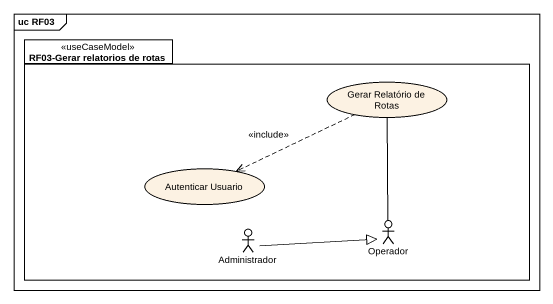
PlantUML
@startuml
mainframe uc RF03
package "RF03-Gerar relatorios de rotas" as RF03_Gerar_relatorios_de <<useCaseModel>> {
  usecase "Gerar Relatório de Rotas" as Gerar_Relatório_de_Rotas
  usecase "Autenticar Usuario" as Autenticar_Usuario
  actor Administrador
  actor Operador
}
Gerar_Relatório_de_Rotas .left.> Autenticar_Usuario : <<include>>
Administrador -right-|> Operador
Operador -up- Gerar_Relatório_de_Rotas
@enduml
